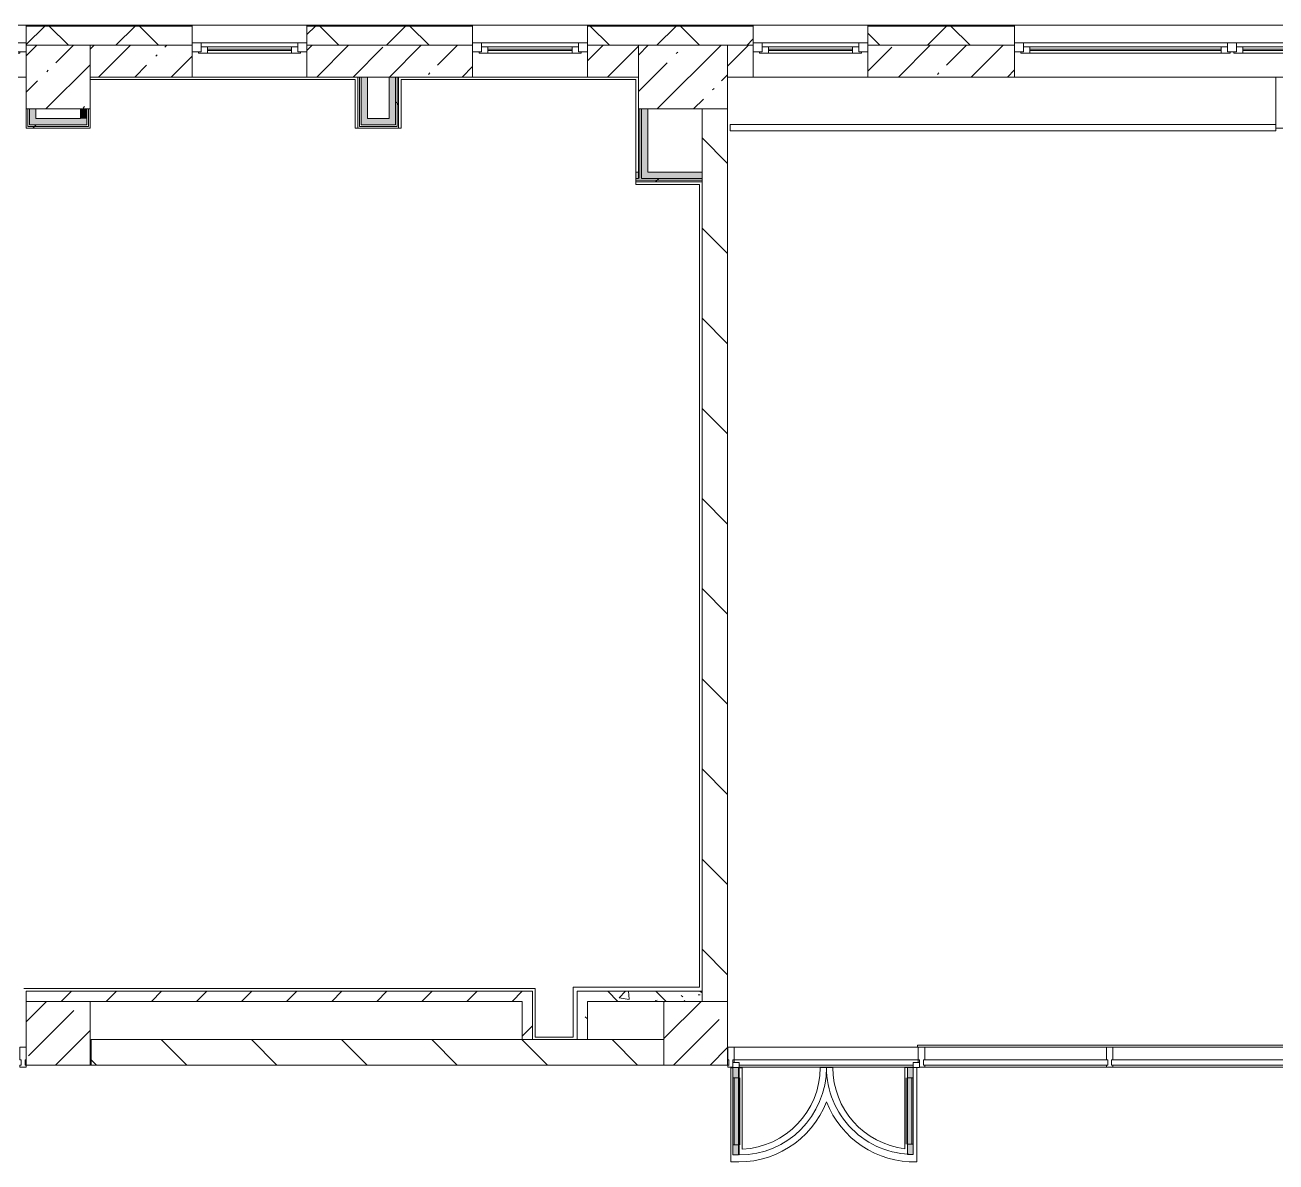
# Model space of a CAD drawing. Header units: millimetres. Extents: x -2766 to 205613, y -8553 to 29000.
# Drawn here: x 184143 to 193953, y 12640 to 21558 of the extents above; entities that cross this region are included whole.
import ezdxf

# ---------------------------------------------------------------- set-up
doc = ezdxf.new("R2010")
doc.units = ezdxf.units.MM
for name, color, linetype, lineweight, true_color in [('A-DETL-GENF-4', 7, 'Continuous', 5, 0xaaaaaa), ('A-DETL-GENF-6', 7, 'Continuous', 5, 0xe2e2e2), ('A-DOOR-2', 7, 'Continuous', 5, 0xaaaaaa), ('A-FLOR-2', 7, 'Continuous', 5, 0xaaaaaa), ('I-WALL-1', 7, 'Continuous', 9, 0xe7e7e7), ('I-WALL-2', 7, 'Continuous', 5, 0xe7e7e7), ('I-WALL-5', 7, 'Continuous', 5, 0x787878)]:
    doc.layers.add(name, color=color, linetype=linetype, lineweight=lineweight, true_color=true_color)
for name, color, linetype, lineweight in [('A-GLAZ-2', 7, 'Continuous', 5), ('A-GLAZ-CURT-3', 7, 'Continuous', 5), ('A-GLAZ-CWMG-3', 7, 'Continuous', 5), ('A-WALL', 7, 'Continuous', 9), ('A-WALL-3', 7, 'Continuous', 5), ('I-WALL-3', 7, 'Continuous', 5), ('S-COLS-2', 7, 'Continuous', 5)]:
    doc.layers.add(name, color=color, linetype=linetype, lineweight=lineweight)
pattern_1 = [(45, (78603, 0), (-285.1231, 285.1231), []), (45, (78888.1, 0), (-285.1231, 285.1231), [504.031, -100.806, 16.764, -84.042])]
pattern_2 = [(135, (78603, 0), (-353.5534, -353.5534), [])]
pattern_3 = [(135, (78603, 0), (-377.1708, -377.1708), [533.4, -88.9, 17.78, -88.9]), (135, (78603, 376.94), (-377.1708, -377.1708), []), (50, (78603, 0), (637.6445, -55.7866), [66.675, -733.425]), (355, (78603, 0), (-123.3494, 668.6992), [53.34, -586.74]), (100.451, (78656.1, -4.65), (514.299, 612.908), [56.665, -623.315]), (46.184, (78603, 177.8), (948.7764, -147.1497), [100.012, -1100.137]), (96.636, (78682.05, 165.5), (830.909, 865.997), [84.998, -934.973]), (351.184, (78603, 177.8), (830.918, 865.988), [80.01, -880.11]), (21, (78691.9, 133.35), (530.6506, -357.9283), [66.675, -733.425]), (326, (78691.9, 133.35), (216.308, 644.6585), [53.34, -586.74]), (71.451, (78736.1, 103.5), (746.9596, 286.7243), [56.665, -623.315]), (37.5, (78602.98, 0), (10.81053, 295.9426), [16.764, -562.864, 16.764, -578.866, -588.962]), (37.5, (78602.98, 0), (10.81053, 295.9426), [-1175.258, 16.764, -572.198]), (7.5, (78602.98, 0), (233.8692, 350.63175), [16.764, -322.834, 16.764, -549.529, -224.472]), (7.5, (78602.98, 0), (233.8692, 350.63175), [-905.891, 16.764, -207.708]), (327.5, (78404.74, 0), (474.5678, -20.0513), [16.764, -205.486, 16.764, -676.656, -920.115]), (327.5, (78404.74, 0), (474.5678, -20.0513), [-915.67, 16.764, -903.351]), (317.5, (78315.84, 0), (518.4522, 88.9934), [16.764, -272.161, 16.764, -443.738, -653.415]), (317.5, (78315.84, 0), (518.4522, 88.9934), [-749.427, 16.764, -636.651])]
pattern_4 = [(45, (78603, 0), (-530.33, 530.33), []), (135, (78603, 0), (-530.33, -530.33), [])]
pattern_5 = [(45, (78602.98, 0), (-176.7767, 176.7767), [])]

# ---------------------------------------------------------------- blocks, each defined once
blk = doc.blocks.new('120_Окно_СКБ_1Ст - 120_Окно_СКБ_1Ст 900х2500_h_ с форточкой-22877787-2_2_1_птичка')
at = {"layer": 'A-GLAZ-2'}
for p, q in [((-450, -127), (-450, -57)), ((-450, -57), (-380, -57)), ((450, -57), (-450, -57)), ((-380, -57), (-380, -127)), ((380, -87), (-380, -87)), ((-380, -87), (-380, -127)), ((-330, -137), (-330, -87)), ((330, -137), (330, -87)), ((380, -127), (380, -57)), ((380, -57), (450, -57)), ((380, -127), (380, -87)), ((450, -57), (450, -127)), ((-380, -127), (-450, -127)), ((-450, -127), (-400, -127)), ((-380, -127), (-400, -127)), ((-400, -127), (-400, -137)), ((-400, -137), (400, -137)), ((400, -137), (-400, -137)), ((-330, -107), (330, -107)), ((330, -117), (-330, -117)), ((450, -127), (380, -127)), ((400, -127), (380, -127)), ((400, -127), (450, -127)), ((400, -137), (400, -127))]:
    blk.add_line(p, q, dxfattribs=at)
blk = doc.blocks.new('120_Окно_СКБ_2Ст_Фрамуга сверху - 120_Окно_СКБ_2Ст_2300х2500_h_ ДОО-23103760-2_2_1_птичка')
at = {"layer": 'A-GLAZ-2'}
for p, q in [((-1150, -127), (-1150, -57)), ((-1150, -57), (-1080, -57)), ((1150, -57), (-1150, -57)), ((-1080, -57), (-1080, -127)), ((-1080, -57), (1080, -57)), ((520, -87), (-1080, -87)), ((-1080, -87), (-1080, -127)), ((-1030, -137), (-1030, -87)), ((470, -137), (470, -87)), ((520, -127), (520, -57)), ((520, -57), (590, -57)), ((520, -127), (520, -87)), ((590, -57), (590, -127)), ((1080, -87), (590, -87)), ((590, -87), (590, -127)), ((640, -137), (640, -87)), ((1030, -137), (1030, -87)), ((1080, -127), (1080, -57)), ((1080, -57), (1150, -57)), ((1080, -127), (1080, -87)), ((1150, -57), (1150, -127)), ((-1080, -127), (-1150, -127)), ((-1150, -127), (-1100, -127)), ((-1080, -127), (-1100, -127)), ((-1100, -127), (-1100, -137)), ((-1100, -137), (540, -137)), ((540, -137), (-1100, -137)), ((-1030, -107), (470, -107)), ((470, -117), (-1030, -117)), ((590, -127), (520, -127)), ((540, -127), (520, -127)), ((540, -127), (570, -127)), ((540, -127), (570, -127)), ((540, -137), (540, -127)), ((590, -127), (570, -127)), ((570, -127), (570, -137)), ((570, -137), (1100, -137)), ((1100, -137), (570, -137)), ((640, -107), (1030, -107)), ((1030, -117), (640, -117)), ((1150, -127), (1080, -127)), ((1100, -127), (1080, -127)), ((1100, -127), (1149.8, -127)), ((1100, -137), (1100, -127))]:
    blk.add_line(p, q, dxfattribs=at)
blk = doc.blocks.new('120_Окно_СКБ_2Ст_Фрамуга сверху - 120_Окно_СКБ_2Ст_2300х2500_h_ ДОО-V239-2_2_1_птичка')
at = {"layer": 'A-GLAZ-2'}
for p, q in [((-1150, -127), (-1150, -57)), ((-1150, -57), (-1080, -57)), ((1150, -57), (-1150, -57)), ((-1080, -57), (-1080, -127)), ((-1080, -57), (1080, -57)), ((520, -87), (-1080, -87)), ((-1080, -87), (-1080, -127)), ((-1030, -137), (-1030, -87)), ((470, -137), (470, -87)), ((520, -127), (520, -57)), ((520, -57), (590, -57)), ((520, -127), (520, -87)), ((590, -57), (590, -127)), ((1080, -87), (590, -87)), ((590, -87), (590, -127)), ((640, -137), (640, -87)), ((1030, -137), (1030, -87)), ((1080, -127), (1080, -57)), ((1080, -57), (1150, -57)), ((1080, -127), (1080, -87)), ((1150, -57), (1150, -127)), ((-1080, -127), (-1150, -127)), ((-1150, -127), (-1100, -127)), ((-1080, -127), (-1100, -127)), ((-1100, -127), (-1100, -137)), ((-1100, -137), (540, -137)), ((540, -137), (-1100, -137)), ((-1030, -107), (470, -107)), ((470, -117), (-1030, -117)), ((590, -127), (520, -127)), ((540, -127), (520, -127)), ((540, -127), (570, -127)), ((540, -127), (570, -127)), ((540, -137), (540, -127)), ((590, -127), (570, -127)), ((570, -127), (570, -137)), ((570, -137), (1100, -137)), ((1100, -137), (570, -137)), ((640, -107), (1030, -107)), ((1030, -117), (640, -117)), ((1150, -127), (1080, -127)), ((1100, -127), (1080, -127)), ((1100, -127), (1150, -127)), ((1100, -137), (1100, -127))]:
    blk.add_line(p, q, dxfattribs=at)
blk = doc.blocks.new('BSC_Колонна _Прямоугольная - 500х500-23282986-2_2_1_птичка')
at = {"layer": 'S-COLS-2'}
h = blk.add_hatch(dxfattribs=at)
h.set_pattern_fill('FP_172', color=256, style=0, pattern_type=2)
h.set_pattern_definition([(45, (-105800, -21150), (-285.1231, 285.1231), []), (45, (-105514.88, -21150), (-285.1231, 285.1231), [504.031, -100.806, 16.764, -84.042])])
h.paths.add_polyline_path([(-250, -250), (250, -250), (250, 250), (-250, 250), (-250, -122.6)])
for p, q in [((250, 250), (-250, 250)), ((-250, 250), (-250, -250)), ((250, -250), (250, 250)), ((-250, -250), (250, -250))]:
    blk.add_line(p, q, dxfattribs=at)
blk = doc.blocks.new('BSC_Колонна _Прямоугольная - 700х500-V251-2_2_1_птичка')
at = {"layer": 'S-COLS-2'}
h = blk.add_hatch(dxfattribs=at)
h.set_pattern_fill('FP_174', color=256, style=0, pattern_type=2)
h.set_pattern_definition([(45, (-110700, -21150), (-285.1231, 285.1231), []), (45, (-110414.88, -21150), (-285.1231, 285.1231), [504.031, -100.806, 16.764, -84.042])])
h.paths.add_polyline_path([(150, -250), (350, -250), (350, 250), (-350, 250), (-350, -250), (129, -250)])
for p, q in [((350, 250), (-350, 250)), ((-350, 250), (-350, -250)), ((350, -250), (350, 250)), ((-350, -250), (350, -250))]:
    blk.add_line(p, q, dxfattribs=at)
blk = doc.blocks.new('Прямоугольный импост - Импост структурный с накладкой - 160мм Темный-V290-2_2_1_птичка')
at = {"layer": 'A-GLAZ-CWMG-3'}
for p, q in [((-50, 0), (-50, 17)), ((-50, 17), (0, 17)), ((-40, 0), (-50, 0)), ((-40, -40), (-40, 0)), ((0, 0), (-10, 0)), ((-10, 0), (-10, -40)), ((0, 17), (0, 0)), ((-50, -140), (-50, -40)), ((-50, -40), (-40, -40)), ((-10, -40), (0, -40)), ((0, -40), (0, -140)), ((0, -140), (-50, -140))]:
    blk.add_line(p, q, dxfattribs=at)
blk = doc.blocks.new('Прямоугольный импост - Импост структурный с накладкой - 160мм Темный-32356295-2_2_1_птичка')
at = {"layer": 'A-GLAZ-CWMG-3'}
for p, q in [((-50, 40), (-50, 140)), ((-50, 140), (0, 140)), ((0, 140), (0, 40)), ((-40, 40), (-50, 40)), ((-40, 20), (-40, 40)), ((-10, 40), (-10, 0)), ((0, 40), (-10, 40)), ((-10, 0), (0, 0)), ((0, 0), (0, -17)), ((0, -17), (-40, -17))]:
    blk.add_line(p, q, dxfattribs=at)
blk = doc.blocks.new('Системная панель - Стекло - 40мм-32428871-2_2_1_птичка')
at = {"layer": 'A-GLAZ-CURT-3'}
for p, q in [((749.5, 0), (-749.5, 0)), ((-749.5, 0), (-749.5, -40)), ((749.5, -40), (749.5, 0)), ((-749.5, -40), (749.5, -40))]:
    blk.add_line(p, q, dxfattribs=at)
blk = doc.blocks.new('Дверь_Витражная_остекление_ - ВВ-23-32429828-2_2_1_птичка')
at = {"layer": 'A-DETL-GENF-6'}
for points in [[(-682.5, 700), (-682.5, 20), (-637.5, 20), (-637.5, 700), (-657.1, 700)], [(699.3, 705), (687.5, 705), (687.5, 20), (732.5, 21.5), (732.5, 705)]]:
    blk.add_hatch(color=256, dxfattribs=at).paths.add_polyline_path(points)
at = {"layer": 'A-DETL-GENF-4'}
for p, q in [((-682.5, 700), (-637.5, 700)), ((-682.5, 700), (-682.5, 20)), ((-637.5, 700), (-682.5, 700)), ((-682.5, 700), (-682.5, 20)), ((-637.5, 700), (-637.5, 20)), ((-637.5, 20), (-637.5, 700)), ((732.5, 705), (687.5, 705)), ((687.5, 705), (687.5, 20)), ((732.5, 705), (687.5, 705)), ((687.5, 705), (687.5, 20)), ((732.5, 705), (732.5, 20)), ((732.5, 20), (732.5, 705)), ((-682.5, 620), (-637.5, 620)), ((-672.5, 620), (-672.5, 100)), ((-628.5, 620), (-628.5, 100)), ((678.5, 625), (678.5, 100)), ((732.5, 625), (687.5, 625)), ((722.5, 625), (722.5, 100)), ((-682.5, 100), (-637.5, 100)), ((732.5, 100), (687.5, 100)), ((-637.5, 20), (-682.5, 20)), ((-682.5, 20), (-637.5, 20))]:
    blk.add_line(p, q, dxfattribs=at)
at = {"layer": 'A-DOOR-2'}
for p, q in [((-682.5, 700), (-682.5, 20)), ((682.5, 705), (682.5, 20)), ((-682.5, 20), (-732.5, 20)), ((-732.5, 20), (-732.5, -20)), ((-682.5, -20), (-682.5, 20)), ((732.5, 20), (682.5, 20)), ((682.5, 20), (682.5, -20)), ((732.5, -20), (732.5, 20)), ((-732.5, -20), (-682.5, -20)), ((682.5, -20), (732.5, -20))]:
    blk.add_line(p, q, dxfattribs=at)
for centre, radius, start, end in [((-682.5, 20), 680, 360, 90), ((682.5, 20), 685, 90, 180)]:
    blk.add_arc(centre, radius, start, end, dxfattribs=at)
blk = doc.blocks.new('Прямоугольный импост - Импост структурный с накладкой - 160мм Темный-32428730-2_2_1_птичка')
at = {"layer": 'A-GLAZ-CWMG-3'}
for p, q in [((111100.5, 13540), (112545.5, 13540)), ((111100.5, 13420), (111100.5, 13440)), ((111100.5, 13440), (112545.5, 13440)), ((111140.5, 13400), (112505.5, 13400)), ((111140.5, 13383), (112505.5, 13383)), ((112545.5, 13440), (112545.5, 13420))]:
    blk.add_line(p, q, dxfattribs=at)
blk = doc.blocks.new('Прямоугольный импост - Импост структурный с накладкой - 160мм Темный-32428868-2_2_1_птичка')
at = {"layer": 'A-GLAZ-CWMG-3'}
for p, q in [((114070.5, 13540), (115549.5, 13540)), ((114070.5, 13383), (115549.5, 13383))]:
    blk.add_line(p, q, dxfattribs=at)
blk = doc.blocks.new('Системная панель - Стекло - 40мм-32428872-2_2_1_птичка')
at = {"layer": 'A-GLAZ-CURT-3'}
h = blk.add_hatch(dxfattribs=at)
h.set_pattern_fill('FP_184', color=256, style=0, pattern_type=2)
h.set_pattern_definition([(225, (113808, 12900), (1414.214, -1414.214), [1000, -3000]), (225, (114808, 13400), (1414.214, -1414.214), [3000, -1000]), (225, (112808, 13900), (1414.214, -1414.214), [1000, -3000])])
h.paths.add_polyline_path([(-609.4, 0), (-722.5, 0), (-722.5, -40), (722.5, -40), (722.5, 0), (-159, 0)])
for p, q in [((722.5, 0), (-722.5, 0)), ((-722.5, 0), (-722.5, -40)), ((722.5, -40), (722.5, 0)), ((-722.5, -40), (722.5, -40))]:
    blk.add_line(p, q, dxfattribs=at)
blk = doc.blocks.new('Прямоугольный импост - Импост структурный с накладкой - 160мм Темный-32428869-2_2_1_птичка')
at = {"layer": 'A-GLAZ-CWMG-3'}
for p, q in [((112595.5, 13540), (114020.5, 13540)), ((112595.5, 13383), (114020.5, 13383))]:
    blk.add_line(p, q, dxfattribs=at)
blk = doc.blocks.new('Прямоугольный импост - Импост структурный с накладкой - 160мм Темный-32356291-2_2_1_птичка')
at = {"layer": 'A-GLAZ-CWMG-3'}
for p, q in [((-25, 40), (-25, 140)), ((-25, 140), (25, 140)), ((25, 140), (25, 40)), ((-15, 40), (-25, 40)), ((-25, -17), (-25, 0)), ((-25, 0), (-15, 0)), ((-15, 0), (-15, 40)), ((15, 40), (15, 20)), ((25, 40), (15, 40)), ((15, -17), (-25, -17))]:
    blk.add_line(p, q, dxfattribs=at)
blk = doc.blocks.new('Прямоугольный импост - Импост структурный с накладкой - 160мм Темный-30755836-2_2_1_птичка')
at = {"layer": 'A-GLAZ-CWMG-3'}
for p, q in [((-25, 40), (-25, 140)), ((-25, 140), (25, 140)), ((25, 140), (25, 40)), ((-15, 40), (-25, 40)), ((-25, -17), (-25, 0)), ((-25, 0), (-15, 0)), ((-15, 0), (-15, 40)), ((15, 40), (15, 0)), ((25, 40), (15, 40)), ((15, 0), (25, 0)), ((25, 0), (25, -17)), ((25, -17), (-25, -17))]:
    blk.add_line(p, q, dxfattribs=at)

msp = doc.modelspace()

# ---------------------------------------------------------------- hatches: boundary and pattern name
at = {"layer": 'A-WALL-3'}
h = msp.add_hatch(dxfattribs=at)
h.set_pattern_fill('FP_121', color=256, style=0, pattern_type=2)
h.set_pattern_definition([(45, (78603, 0), (-353.5534, 353.5534), []), (135, (78603, 0), (-353.5534, -353.5534), [])])
h.paths.add_polyline_path([(189367.6, 21400), (189853, 21400), (189848, 21550), (188553.4, 21550), (188553.4, 21400), (188953, 21400)])
h.paths.add_polyline_path([(184653, 21400), (185453.4, 21400), (185453.4, 21550), (184153.2, 21550), (184153.2, 21400)])
h.paths.add_polyline_path([(187073, 21400), (187653.4, 21400), (187653.4, 21550), (186353.4, 21550), (186353.4, 21400), (186998, 21400)])
h.paths.add_polyline_path([(181853.2, 21400), (181853.2, 21550), (180653, 21550), (180653, 21400)])
h.paths.add_polyline_path([(179468, 21400), (179753, 21400), (179753, 21550), (175213, 21550), (175213, 21400), (179459.1, 21400)])
h.paths.add_polyline_path([(171802.4, 21400), (171913, 21400), (171913, 21550), (171663, 21550), (171663, 21400)])
h.paths.add_polyline_path([(203833, 21400), (203833, 21550), (198753.2, 21550), (198753.2, 21400), (203780.1, 21400)])
h.paths.add_polyline_path([(194772.3, 21400), (195603.4, 21400), (195603.4, 21550), (194203.4, 21550), (194203.4, 21400), (194703.4, 21400)])
h.paths.add_polyline_path([(196503.4, 21400), (197853.2, 21400), (197853.2, 21550), (196503.4, 21550)])
h.paths.add_polyline_path([(191903.4, 21400), (191903.4, 21550), (190753, 21550), (190753, 21400), (191169.2, 21400)])
at = {"layer": 'I-WALL-1'}
for points in [[(186778, 20774), (186828, 20774), (186828, 21150), (186778, 21150), (186778, 21027.4)], [(186998, 20824), (187048, 20824), (187048, 21150), (186998, 21150), (186998, 21027.4)], [(184228, 20774), (184228, 20900), (184178, 20900), (184178, 20774)], [(184628, 20824), (184628, 20900), (184578, 20900), (184578, 20824)], [(184228, 20774), (184628, 20774), (184628, 20824), (184228, 20824)], [(186828, 20774), (187048, 20774), (187048, 20824), (186828, 20824)]]:
    msp.add_hatch(color=256, dxfattribs=at).paths.add_polyline_path(points)
h = msp.add_hatch(color=256, dxfattribs=at)
h.paths.add_polyline_path([(189432, 20354), (189453, 20354), (189453, 20404), (188978, 20404), (188978, 20354), (189367.6, 20354)])
h.paths.add_polyline_path([(188933, 20354), (188953, 20354), (188953, 20404), (188933, 20404)])
at = {"layer": 'I-WALL-2'}
msp.add_hatch(color=256, dxfattribs=at).paths.add_polyline_path([(188978, 20404), (189028, 20404), (189028, 20900), (188978, 20900), (188978, 20675.8)])
at = {"layer": 'I-WALL-3'}
h = msp.add_hatch(dxfattribs=at)
h.set_pattern_fill('FP_123', color=256, style=0, pattern_type=2)
h.set_pattern_definition(pattern_1)
h.paths.add_polyline_path([(186828, 21150), (187653.4, 21150), (187653.4, 21400), (186353.4, 21400), (186353.4, 21150), (186778, 21150)])
h.paths.add_polyline_path([(179459.1, 21150), (179753, 21150), (179753, 21400), (179403, 21400), (179403, 21150)])
h.paths.add_polyline_path([(199813, 21150), (199813, 21400), (199453, 21400), (199453, 21150), (199611, 21150)])
h.paths.add_polyline_path([(196738.5, 21150), (197853.2, 21150), (197853.2, 21400), (196503.4, 21400), (196503.4, 21150), (196573.9, 21150)])
h.paths.add_polyline_path([(188953, 21150), (188953, 21400), (188553.4, 21400), (188553.4, 21150), (188948.1, 21150)])
h.paths.add_polyline_path([(195603.4, 21150), (195603.4, 21400), (194703.4, 21400), (194703.4, 21150), (194772.3, 21150)])
h.paths.add_polyline_path([(181853.2, 21150), (181853.2, 21400), (180653, 21400), (180653, 21150)])
h.paths.add_polyline_path([(189679.3, 21150), (189853, 21150), (189853, 21400), (189653, 21400), (189653, 21150), (189674.8, 21150)])
h.paths.add_polyline_path([(184653, 21150), (185453.4, 21150), (185453.4, 21400), (184653, 21400)])
h.paths.add_polyline_path([(191903.4, 21150), (191903.4, 21400), (190753, 21400), (190753, 21150), (191169.2, 21150)])
h = msp.add_hatch(dxfattribs=at)
h.set_pattern_fill('FP_180', color=256, style=0, pattern_type=2)
h.set_pattern_definition(pattern_4)
h.paths.add_polyline_path([(187058.6, 20774), (187060.5, 20774), (187060.5, 21150), (187048, 21150), (187048, 20774)])
h = msp.add_hatch(dxfattribs=at)
h.set_pattern_fill('FP_180', color=256, style=0, pattern_type=2)
h.set_pattern_definition(pattern_4)
h.paths.add_polyline_path([(187073, 20761.5), (187073, 21150), (187060.5, 21144.6), (187060.5, 20761.5)])
h = msp.add_hatch(dxfattribs=at)
h.set_pattern_fill('FP_126', color=256, style=0, pattern_type=2)
h.set_pattern_definition(pattern_2)
h.paths.add_polyline_path([(189653, 13900), (189653, 20900), (189453, 20900), (189453, 13900)])
h = msp.add_hatch(dxfattribs=at)
h.set_pattern_fill('FP_180', color=256, style=0, pattern_type=2)
h.set_pattern_definition(pattern_4)
h.paths.add_polyline_path([(184228, 20749), (184653, 20750), (184653, 20761.5), (184165.5, 20758.4), (184165.5, 20749)])
h = msp.add_hatch(dxfattribs=at)
h.set_pattern_fill('FP_180', color=256, style=0, pattern_type=2)
h.set_pattern_definition(pattern_4)
h.paths.add_polyline_path([(184228, 20761.5), (184640.5, 20761.5), (184640.5, 20774), (184178, 20774), (184178, 20761.5)])
h = msp.add_hatch(dxfattribs=at)
h.set_pattern_fill('FP_180', color=256, style=0, pattern_type=2)
h.set_pattern_definition(pattern_4)
h.paths.add_polyline_path([(189367.6, 20341.5), (189453, 20341.5), (189453, 20354), (188933, 20354), (188936.2, 20341.5), (189028, 20341.5)])
h = msp.add_hatch(dxfattribs=at)
h.set_pattern_fill('FP_180', color=256, style=0, pattern_type=2)
h.set_pattern_definition(pattern_4)
h.paths.add_polyline_path([(189367.6, 20329), (189453, 20329), (189453, 20341.5), (188933, 20341.5), (188934.6, 20329), (189028, 20329)])
h = msp.add_hatch(dxfattribs=at)
h.set_pattern_fill('FP_127', color=256, style=0, pattern_type=2)
h.set_pattern_definition(pattern_5)
h.paths.add_polyline_path([(184153, 13900), (188123, 13900), (188123, 13980), (184153, 13980), (184153, 13927.8)])
h = msp.add_hatch(dxfattribs=at)
h.set_pattern_fill('FP_127', color=256, style=0, pattern_type=2)
h.set_pattern_definition(pattern_5)
h.paths.add_polyline_path([(188043, 13600), (188123, 13600), (188123, 13900), (188043, 13900), (188043, 13615.5)])
h = msp.add_hatch(dxfattribs=at)
h.set_pattern_fill('FP_126', color=256, style=0, pattern_type=2)
h.set_pattern_definition(pattern_2)
h.paths.add_polyline_path([(189153, 13400), (189153, 13600), (184663, 13600), (184663, 13400), (188466.9, 13400)])
at = {"layer": 'I-WALL-5'}
h = msp.add_hatch(dxfattribs=at)
h.set_pattern_fill('FP_134', color=256, style=0, pattern_type=2)
h.set_pattern_definition(pattern_3)
h.paths.add_polyline_path([(188473, 13600), (188553, 13600), (188553, 13980), (188473, 13980), (188473, 13900)])
h = msp.add_hatch(dxfattribs=at)
h.set_pattern_fill('FP_134', color=256, style=0, pattern_type=2)
h.set_pattern_definition(pattern_3)
h.paths.add_polyline_path([(189367.6, 13900), (189453, 13900), (189453, 13980), (188553, 13980), (188553, 13900), (189153, 13900)])
at = {"layer": 'S-COLS-2'}
h = msp.add_hatch(dxfattribs=at)
h.set_pattern_fill('FP_123', color=256, style=0, pattern_type=2)
h.set_pattern_definition(pattern_1)
h.paths.add_polyline_path([(184653, 13400), (184653, 13900), (184153, 13900), (184153, 13400)])
h = msp.add_hatch(dxfattribs=at)
h.set_pattern_fill('FP_123', color=256, style=0, pattern_type=2)
h.set_pattern_definition(pattern_1)
h.paths.add_polyline_path([(189653, 13400), (189653, 13900), (189153, 13900), (189153, 13400), (189453, 13400)])

# ---------------------------------------------------------------- linework, layer by layer
at = {"layer": 'A-FLOR-2'}
for p, q in [((186732, 21130), (184653, 21130)), ((186732, 20748), (186732, 21130)), ((188932, 21130), (187094, 21130)), ((187094, 21130), (187094, 20748)), ((188932, 20308), (188932, 21130)), ((187094, 20748), (186732, 20748)), ((189432, 20308), (188932, 20308)), ((189432, 14011), (189432, 20308)), ((184133, 14000), (188143, 14000)), ((188143, 14000), (188143, 13620)), ((188442, 13620), (188442, 14011)), ((188442, 14011), (189432, 14011)), ((188143, 13620), (188442, 13620)), ((191143, 13540), (191143, 13557)), ((191143, 13557), (194203, 13557)), ((184663, 13400), (184653, 13400)), ((189653, 13400.5), (189663.9, 13400.5)), ((189693.5, 13378.5), (189678.9, 13378.5)), ((189678.9, 13378.5), (189678.9, 12642.4)), ((189768.2, 13378.5), (189738.5, 13378.5)), ((189768.2, 12740.7), (189768.2, 13378.5)), ((190478.5, 13380), (190378.5, 13380)), ((191108.5, 13381.5), (191043.7, 13381.5)), ((191043.7, 13381.5), (191043.7, 12744.4)), ((191136.1, 12640.2), (191136.1, 13380))]:
    msp.add_line(p, q, dxfattribs=at)
for centre, radius, start, end in [((189738.5, 13380), 640, 272.66078, 0), ((191118.5, 13380), 640, 180, 263.29215), ((189738.5, 13380), 740, 265.37807, 338.81722), ((191118.5, 13380), 740, 201.18278, 271.36364)]:
    msp.add_arc(centre, radius, start, end, dxfattribs=at)
at = {"layer": 'A-WALL'}
for p, q in [((185453.4, 21553), (184153.2, 21553)), ((185453.4, 21550), (184153.2, 21550)), ((187653.4, 21553), (186353.4, 21553)), ((187653.4, 21550), (186353.4, 21550)), ((189853, 21553), (188553.4, 21553)), ((189853, 21550), (188553.4, 21550)), ((191903.4, 21553), (190753, 21553)), ((191903.4, 21550), (190753, 21550)), ((185453.4, 21400), (184653, 21400)), ((187653.4, 21400), (186353.4, 21400)), ((188953, 21400), (188553.4, 21400)), ((189853, 21400), (189653, 21400)), ((191903.4, 21400), (190753, 21400)), ((186828, 21150), (186753, 21150)), ((186765.5, 20761.5), (186765.5, 21150)), ((186778, 20774), (186778, 21150)), ((187073, 21150), (186998, 21150)), ((187048, 21150), (187048, 20774)), ((187060.5, 21150), (187060.5, 20761.5)), ((184165.5, 20761.5), (184165.5, 20900)), ((184178, 20774), (184178, 20900)), ((184628, 20900), (184628, 20774)), ((184640.5, 20900), (184640.5, 20761.5)), ((188965.5, 20900), (188965.5, 20354)), ((188978, 20900), (188978, 20354)), ((184640.5, 20761.5), (184165.5, 20761.5)), ((184628, 20774), (184178, 20774)), ((187060.5, 20761.5), (186765.5, 20761.5)), ((187048, 20774), (186778, 20774)), ((188953, 20354), (188933, 20354)), ((189453, 20341.5), (188933, 20341.5)), ((188953, 20404), (188953, 20354)), ((189453, 20354), (188978, 20354)), ((189453, 13900), (189453, 13980)), ((188043, 13600), (188123, 13600))]:
    msp.add_line(p, q, dxfattribs=at)
at = {"layer": 'A-WALL-3'}
for p, q in [((185453.4, 21558), (175213, 21558)), ((184153.2, 21558), (184153.2, 21400)), ((185453.4, 21400), (185453.4, 21558)), ((191903.4, 21558), (185453.4, 21558)), ((186353.4, 21558), (186353.4, 21400)), ((187653.4, 21400), (187653.4, 21558)), ((188553.4, 21558), (188553.4, 21400)), ((189853, 21400), (189853, 21558)), ((190753, 21558), (190753, 21400)), ((191903.4, 21400), (191903.4, 21558)), ((198753.2, 21558), (191903.4, 21558))]:
    msp.add_line(p, q, dxfattribs=at)
at = {"layer": 'I-WALL-3'}
for p, q in [((185453.4, 21150), (185453.4, 21400)), ((186353.4, 21400), (186353.4, 21150)), ((187653.4, 21150), (187653.4, 21400)), ((188553.4, 21400), (188553.4, 21150)), ((189853, 21150), (189853, 21400)), ((190753, 21400), (190753, 21150)), ((191903.4, 21150), (191903.4, 21400)), ((184153, 21150), (179753, 21150)), ((186753, 21150), (184653, 21150)), ((186753, 21150), (186753, 20749)), ((186828, 21150), (186998, 21150)), ((186828, 20824), (186828, 21150)), ((186998, 21150), (186998, 20824)), ((188953, 21150), (187073, 21150)), ((187073, 20749), (187073, 21150)), ((189653, 21150), (194203.4, 21150)), ((193953.4, 21150), (193953.4, 20728)), ((184153, 20900), (184153, 20749)), ((184228, 20824), (184228, 20900)), ((184578, 20900), (184578, 20824)), ((184653, 20749), (184653, 20900)), ((188953, 20900), (188953, 20404)), ((189028, 20404), (189028, 20900)), ((189453, 20900), (189453, 13980)), ((189653, 13900), (189653, 20900)), ((184578, 20824), (184228, 20824)), ((186998, 20824), (186828, 20824)), ((184153, 20749), (184653, 20749)), ((186753, 20749), (187073, 20749)), ((189674, 20778), (193953.4, 20778)), ((189674, 20778), (189674, 20728)), ((193953.4, 20728), (189674, 20728)), ((193953.4, 20749), (194703.4, 20749)), ((188953, 20404), (188933, 20404)), ((188933, 20404), (188933, 20329)), ((188933, 20329), (189453, 20329)), ((189453, 20404), (189028, 20404)), ((188123, 13980), (184153, 13980)), ((184153, 13980), (184153, 13900)), ((188123, 13600), (188123, 13980)), ((188473, 13980), (188473, 13600)), ((189453, 13980), (188473, 13980)), ((184153, 13900), (188043, 13900)), ((188043, 13900), (188043, 13600)), ((188553, 13600), (188553, 13900)), ((188553, 13900), (189653, 13900)), ((188043, 13600), (184663, 13600)), ((184663, 13600), (184663, 13400)), ((189153, 13600), (188123, 13600)), ((189153, 13400), (189153, 13600)), ((184663, 13400), (189153, 13400))]:
    msp.add_line(p, q, dxfattribs=at)
at = {"layer": 'S-COLS-2'}
for p, q in [((184653, 13900), (184153, 13900)), ((184153, 13900), (184153, 13400)), ((184653, 13400), (184653, 13900)), ((189453, 13900), (189153, 13900)), ((189153, 13900), (189153, 13600)), ((189653, 13900), (189453, 13900)), ((189653, 13400), (189653, 13900)), ((189153, 13600), (189153, 13400)), ((184153, 13400), (184653, 13400)), ((189153, 13400), (189653, 13400))]:
    msp.add_line(p, q, dxfattribs=at)

# ---------------------------------------------------------------- block references
at = {"layer": 'A-DOOR-2', "rotation": 180}
msp.add_blockref('Дверь_Витражная_остекление_ - ВВ-23-32429828-2_2_1_птичка', (190426, 13400), dxfattribs=at)
at = {"layer": 'A-GLAZ-2'}
for name, p in [('120_Окно_СКБ_2Ст_Фрамуга сверху - 120_Окно_СКБ_2Ст_2300х2500_h_ ДОО-23103760-2_2_1_птичка', (183003.2, 21475)), ('120_Окно_СКБ_1Ст - 120_Окно_СКБ_1Ст 900х2500_h_ с форточкой-22877787-2_2_1_птичка', (185903.4, 21475)), ('120_Окно_СКБ_1Ст - 120_Окно_СКБ_1Ст 900х2500_h_ с форточкой-22877787-2_2_1_птичка', (188103.4, 21475)), ('120_Окно_СКБ_1Ст - 120_Окно_СКБ_1Ст 900х2500_h_ с форточкой-22877787-2_2_1_птичка', (190303, 21475)), ('120_Окно_СКБ_2Ст_Фрамуга сверху - 120_Окно_СКБ_2Ст_2300х2500_h_ ДОО-V239-2_2_1_птичка', (193053.4, 21475))]:
    msp.add_blockref(name, p, dxfattribs=at)
at = {"layer": 'A-GLAZ-CURT-3', "rotation": 180}
for name, p in [('Системная панель - Стекло - 40мм-32428872-2_2_1_птичка', (191911, 13400)), ('Системная панель - Стекло - 40мм-32428871-2_2_1_птичка', (193413, 13400))]:
    msp.add_blockref(name, p, dxfattribs=at)
at = {"layer": 'A-GLAZ-CWMG-3', "extrusion": (0, 0, -1), "rotation": 180}
msp.add_blockref('Прямоугольный импост - Импост структурный с накладкой - 160мм Темный-V290-2_2_1_птичка', (-184153, 13400), dxfattribs=at)
at = {"layer": 'A-GLAZ-CWMG-3', "extrusion": (0, 0, -1)}
for name, p in [('Прямоугольный импост - Импост структурный с накладкой - 160мм Темный-32356295-2_2_1_птичка', (-189653.5, 13400)), ('Прямоугольный импост - Импост структурный с накладкой - 160мм Темный-32356291-2_2_1_птичка', (-191173.5, 13400)), ('Прямоугольный импост - Импост структурный с накладкой - 160мм Темный-30755836-2_2_1_птичка', (-192648.5, 13400))]:
    msp.add_blockref(name, p, dxfattribs=at)
at = {"layer": 'A-GLAZ-CWMG-3'}
for name in ['Прямоугольный импост - Импост структурный с накладкой - 160мм Темный-32428730-2_2_1_птичка', 'Прямоугольный импост - Импост структурный с накладкой - 160мм Темный-32428869-2_2_1_птичка', 'Прямоугольный импост - Импост структурный с накладкой - 160мм Темный-32428868-2_2_1_птичка']:
    msp.add_blockref(name, (78603, 0), dxfattribs=at)
at = {"layer": 'S-COLS-2'}
for name, p in [('BSC_Колонна _Прямоугольная - 500х500-23282986-2_2_1_птичка', (184403, 21150)), ('BSC_Колонна _Прямоугольная - 700х500-V251-2_2_1_птичка', (189303, 21150))]:
    msp.add_blockref(name, p, dxfattribs=at)

doc.saveas('drawing.dxf')
